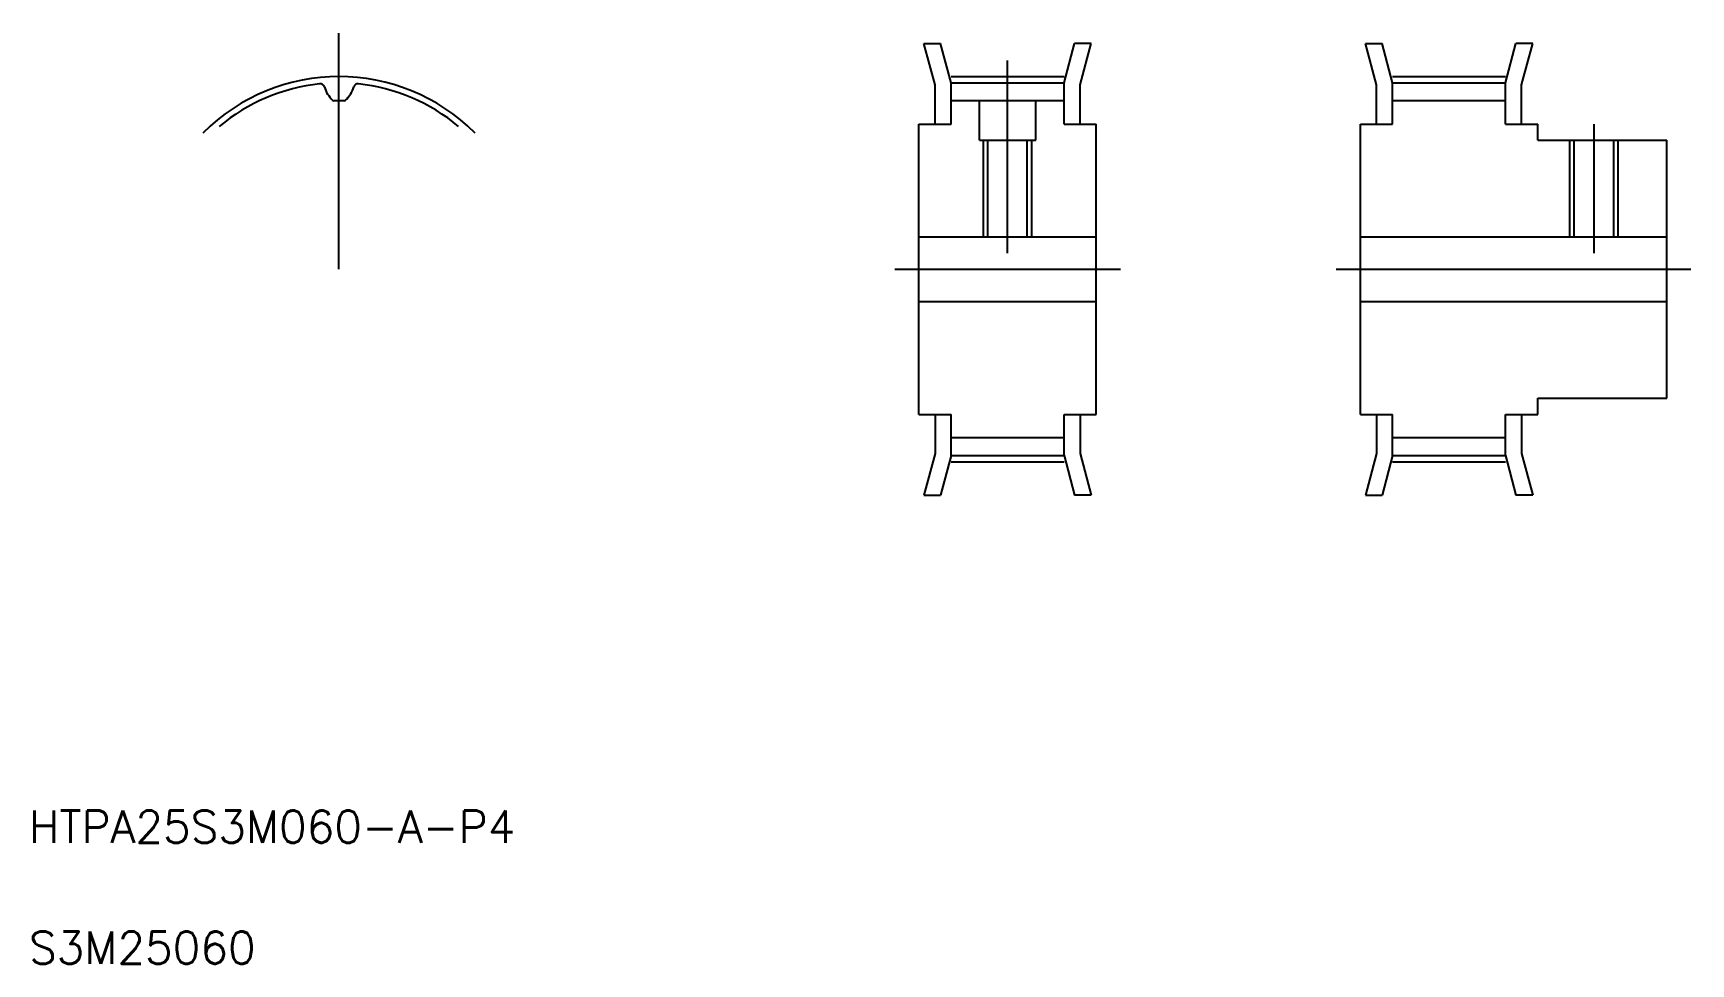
# Model space of a CAD drawing. Extents: x 5 to 108, y 5 to 63.
import ezdxf

# ---------------------------------------------------------------- set-up
doc = ezdxf.new("R2010")
doc.units = 0
doc.linetypes.add('CENTER', pattern=[50.8, 31.75, -6.35, 6.35, -6.35])
doc.linetypes.add('DASHED', pattern=[19.05, 12.7, -6.35])
doc.layers.get('0').update_dxf_attribs({"linetype": 'CONTINUOUS'})
doc.layers.add('CENTER', color=1, linetype='CENTER')
doc.styles.get("Standard").update_dxf_attribs({"font": 'txt', "bigfont": 'BIGFONT'})

msp = doc.modelspace()

# ---------------------------------------------------------------- linework, layer by layer
at = {"color": 7, "linetype": 'CONTINUOUS'}
for p, q in [((61.21, 59.49), (60.52, 62.06)), ((60.52, 62.06), (61.55, 62.06)), ((62.21, 59.62), (61.55, 62.06)), ((69.21, 59.62), (69.86, 62.06)), ((70.9, 62.06), (69.86, 62.06)), ((70.21, 59.49), (70.9, 62.06)), ((88.6, 59.49), (87.91, 62.06)), ((87.91, 62.06), (88.94, 62.06)), ((89.6, 59.62), (88.94, 62.06)), ((96.6, 59.62), (97.25, 62.06)), ((98.29, 62.06), (97.25, 62.06)), ((97.6, 59.49), (98.29, 62.06)), ((61.21, 57.06), (61.21, 59.49)), ((62.21, 59.62), (69.21, 59.62)), ((62.21, 57.06), (62.21, 59.62)), ((69.21, 57.06), (69.21, 59.62)), ((70.21, 57.06), (70.21, 59.49)), ((88.6, 57.06), (88.6, 59.49)), ((89.6, 59.62), (96.6, 59.62)), ((89.6, 57.06), (89.6, 59.62)), ((96.6, 57.06), (96.6, 59.62)), ((97.6, 57.06), (97.6, 59.49)), ((62.21, 58.51), (69.21, 58.51)), ((89.6, 58.51), (96.6, 58.51)), ((60.21, 39.06), (60.21, 57.06)), ((60.21, 57.06), (62.21, 57.06)), ((69.21, 57.06), (71.21, 57.06)), ((71.21, 39.06), (71.21, 57.06)), ((87.6, 39.06), (87.6, 57.06)), ((87.6, 57.06), (89.6, 57.06)), ((96.6, 57.06), (98.6, 57.06)), ((98.6, 56.06), (98.6, 57.06)), ((98.6, 56.06), (106.6, 56.06)), ((106.6, 40.06), (106.6, 56.06)), ((60.21, 50.06), (71.21, 50.06)), ((87.6, 50.06), (106.6, 50.06)), ((106.6, 48.06), (106.6, 48.06)), ((60.21, 46.06), (71.21, 46.06)), ((87.6, 46.06), (106.6, 46.06)), ((106.6, 44.06), (106.6, 44.06)), ((98.6, 40.06), (106.6, 40.06)), ((98.6, 39.06), (98.6, 40.06)), ((60.21, 39.06), (62.21, 39.06)), ((61.21, 39.06), (61.21, 36.64)), ((62.21, 36.51), (62.21, 39.06)), ((69.21, 36.51), (69.21, 39.06)), ((69.21, 39.06), (71.21, 39.06)), ((70.21, 39.06), (70.21, 36.64)), ((87.6, 39.06), (89.6, 39.06)), ((88.6, 39.06), (88.6, 36.64)), ((89.6, 36.51), (89.6, 39.06)), ((96.6, 39.06), (98.6, 39.06)), ((96.6, 36.51), (96.6, 39.06)), ((97.6, 39.06), (97.6, 36.64)), ((62.21, 37.62), (69.21, 37.62)), ((89.6, 37.62), (96.6, 37.62)), ((61.21, 36.64), (60.52, 34.06)), ((62.21, 36.51), (61.55, 34.06)), ((62.21, 36.51), (69.21, 36.51)), ((69.21, 36.51), (69.86, 34.06)), ((70.21, 36.64), (70.9, 34.06)), ((88.6, 36.64), (87.91, 34.06)), ((89.6, 36.51), (88.94, 34.06)), ((89.6, 36.51), (96.6, 36.51)), ((96.6, 36.51), (97.25, 34.06)), ((97.6, 36.64), (98.29, 34.06)), ((60.52, 34.06), (61.55, 34.06)), ((70.9, 34.06), (69.86, 34.06)), ((87.91, 34.06), (88.94, 34.06)), ((98.29, 34.06), (97.25, 34.06))]:
    msp.add_line(p, q, dxfattribs=at)
at = {"color": 3, "linetype": 'DASHED'}
for p, q in [((63.96, 56.06), (63.96, 58.51)), ((67.46, 56.06), (67.46, 58.51)), ((63.96, 56.06), (67.46, 56.06)), ((64.21, 50.06), (64.21, 56.06)), ((64.48, 50.06), (64.48, 56.06)), ((66.93, 50.06), (66.93, 56.06)), ((67.21, 50.06), (67.21, 56.06)), ((100.6, 50.06), (100.6, 56.06)), ((100.87, 50.06), (100.87, 56.06)), ((103.32, 50.06), (103.32, 56.06)), ((103.6, 50.06), (103.6, 56.06))]:
    msp.add_line(p, q, dxfattribs=at)
at = {"color": 7, "linetype": 'CONTINUOUS'}
for centre, radius, start, end in [((24.23, 48.06), 11.55, 95.9786, 130), ((23.06, 59.28), 0.28, 17.6156, 95.9786), ((25.21, 59.96), 1.98, 197.6156, 225.6653), ((23.26, 59.96), 1.98, 314.3347, 342.3844), ((25.41, 59.28), 0.28, 84.0214, 162.3844), ((24.23, 48.06), 11.55, 50, 84.0214), ((23.93, 58.65), 0.15, 225.6653, 271.6249), ((24.23, 48.06), 10.44, 90, 91.6249), ((24.23, 48.06), 10.44, 88.3751, 90), ((24.53, 58.65), 0.15, 268.3751, 314.3347)]:
    msp.add_arc(centre, radius, start, end, dxfattribs=at)
at = {"layer": 'CENTER', "color": 1, "linetype": 'CENTER'}
for p, q in [((24.23, 48.06), (24.23, 62.69)), ((65.71, 49.06), (65.71, 61)), ((62.21, 60), (69.21, 60)), ((89.6, 60), (96.6, 60)), ((102.1, 49.06), (102.1, 57.06)), ((58.71, 48.06), (72.71, 48.06)), ((86.1, 48.06), (108.1, 48.06)), ((62.21, 36.13), (69.21, 36.13)), ((89.6, 36.13), (96.6, 36.13))]:
    msp.add_line(p, q, dxfattribs=at)
msp.add_arc((24.23, 48.06), 11.94, 45, 135, dxfattribs=at)

# ---------------------------------------------------------------- texts
at = {"color": 7, "linetype": 'CONTINUOUS'}
for s, p in [('HTPA25S3M060-A-P4', (5, 12.5)), ('S3M25060', (5, 5))]:
    msp.add_text(s, height=2, dxfattribs=at).set_placement(p)

doc.saveas('drawing.dxf')
